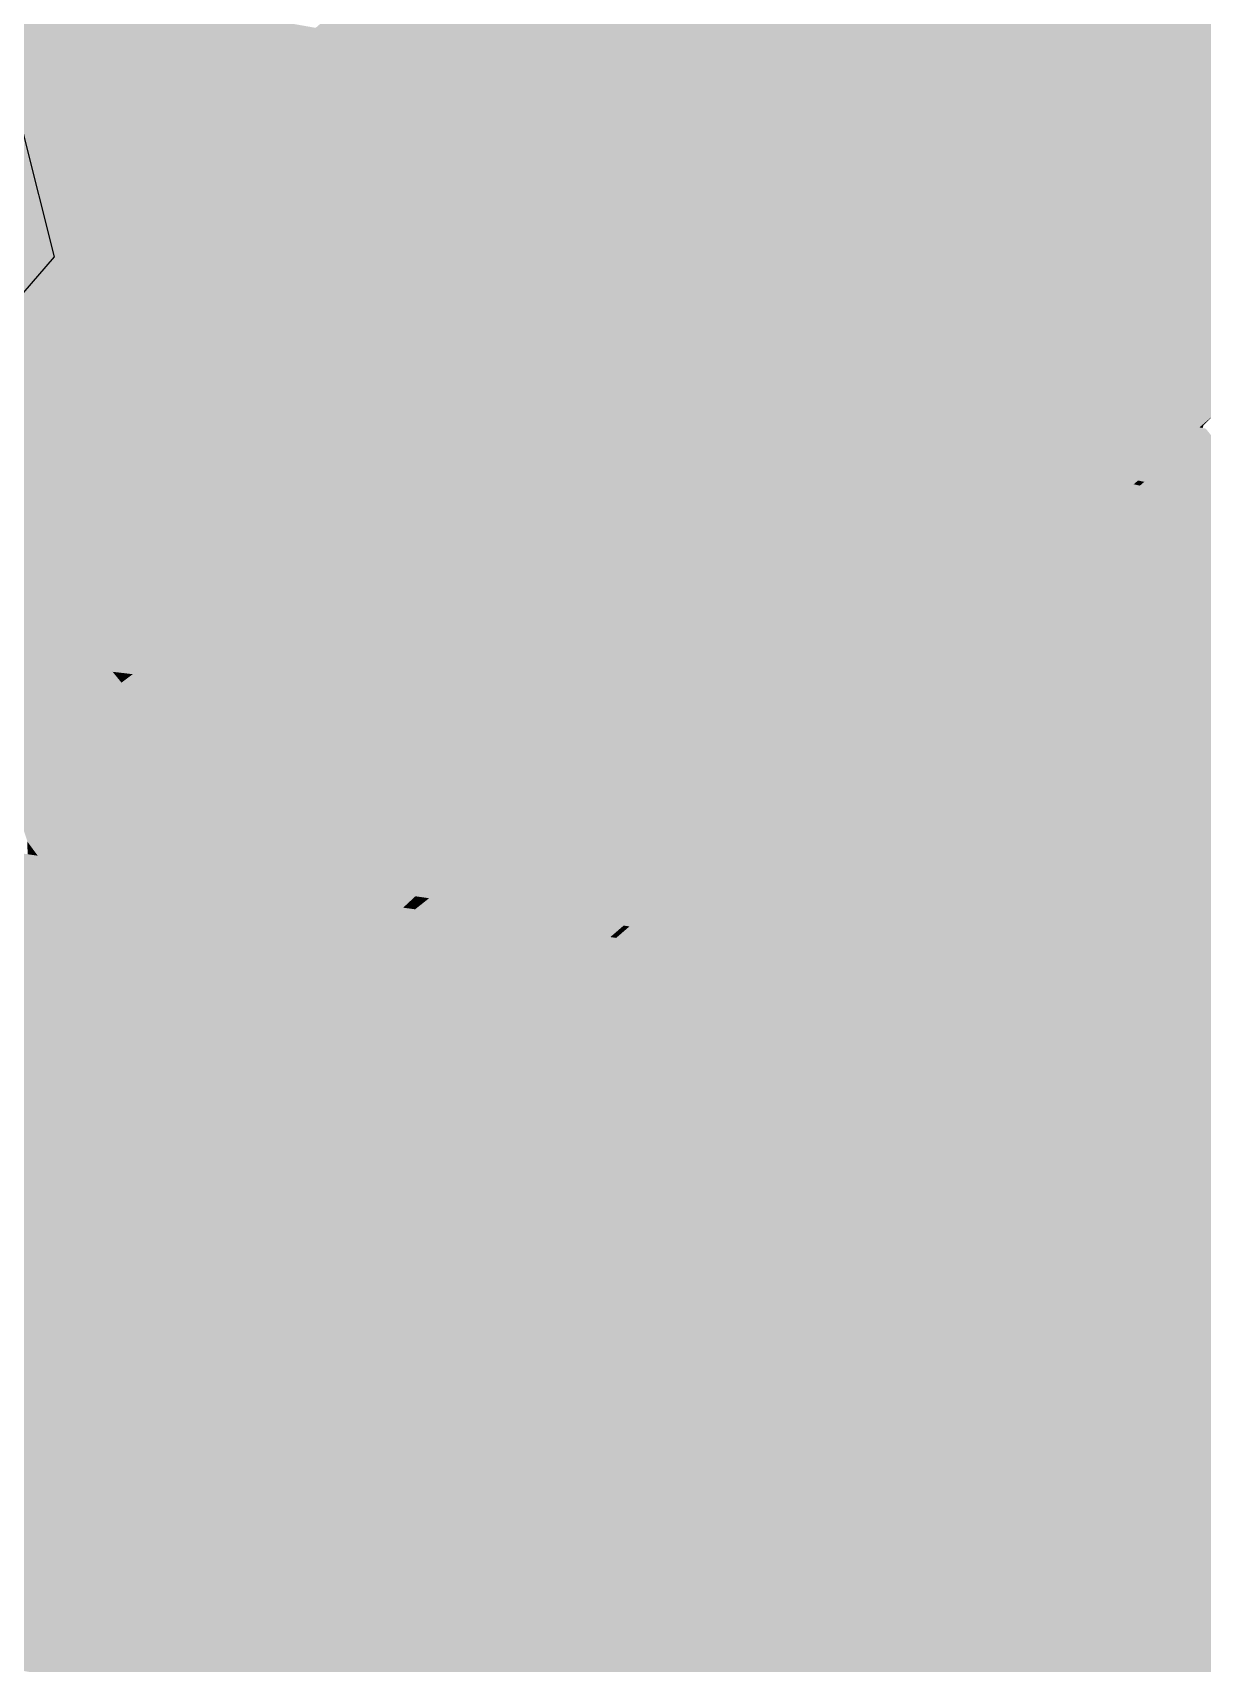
# Model space of a CAD drawing. Header units: millimetres. Extents: x 340454 to 342791, y 6993867 to 6995092.
# Drawn here: x 340794.892 to 340795.539, y 6994605.165 to 6994606.066 of the extents above; entities that cross this region are included whole.
import ezdxf

# ---------------------------------------------------------------- set-up
doc = ezdxf.new("R2010")
doc.units = ezdxf.units.MM
doc.header["$LTSCALE"] = 10
for name, color, linetype in [('A-MODELAGEM', 7, 'Continuous'), ('T-HM-CURVA_INTERMEDIARIA', 45, 'Continuous'), ('URB-Quadras', 3, 'Continuous')]:
    doc.layers.add(name, color=color, linetype=linetype)
doc.layers.add('PDF2_0', color=9, linetype='Continuous', true_color=0x808080)

msp = doc.modelspace()

# ---------------------------------------------------------------- linework, layer by layer
at = {"layer": 'A-MODELAGEM', "color": 11, "linetype": 'Continuous', "lineweight": -3}
for points in [[(340795.07355, 6994606.09069), (340795.26333, 6994606.05488), (340795.28825, 6994606.27876)], [(340795.26333, 6994606.05488), (340795.45016, 6994606.25673), (340795.28825, 6994606.27876)], [(340795.26333, 6994606.05488), (340795.37476, 6994606.03386), (340795.45016, 6994606.25673)], [(340795.37476, 6994606.03386), (340795.63668, 6994606.23136), (340795.45016, 6994606.25673)], [(340795.37476, 6994606.03386), (340795.54861, 6994606.00106), (340795.63668, 6994606.23136)], [(340794.76097, 6994606.09917), (340794.97106, 6994606.06168), (340794.77425, 6994606.11265)], [(340794.77425, 6994606.11265), (340794.97106, 6994606.06168), (340794.98264, 6994606.0763)], [(340794.68988, 6994606.02702), (340794.90883, 6994605.98311), (340794.76097, 6994606.09917)], [(340794.76097, 6994606.09917), (340794.90883, 6994605.98311), (340794.97106, 6994606.06168)], [(340795.04875, 6994606.06896), (340795.24442, 6994606.03445), (340795.07355, 6994606.09069)], [(340795.07355, 6994606.09069), (340795.24442, 6994606.03445), (340795.26333, 6994606.05488)], [(340794.97106, 6994606.06168), (340795.0287, 6994606.0514), (340794.98264, 6994606.0763)], [(340794.98264, 6994606.0763), (340795.04476, 6994606.06547), (340794.98564, 6994606.08009)], [(340794.98264, 6994606.0763), (340795.0287, 6994606.0514), (340795.04476, 6994606.06547)], [(340794.98564, 6994606.08009), (340795.04476, 6994606.06547), (340795.04875, 6994606.06896)], [(340795.0287, 6994606.0514), (340795.2273, 6994606.01595), (340795.04476, 6994606.06547)], [(340795.04476, 6994606.06547), (340795.24139, 6994606.03117), (340795.04875, 6994606.06896)], [(340795.04476, 6994606.06547), (340795.2273, 6994606.01595), (340795.24139, 6994606.03117)], [(340795.04875, 6994606.06896), (340795.24139, 6994606.03117), (340795.24442, 6994606.03445)], [(340794.90883, 6994605.98311), (340794.94293, 6994605.97627), (340794.97106, 6994606.06168)], [(340794.94293, 6994605.97627), (340795.0287, 6994606.0514), (340794.97106, 6994606.06168)], [(340795.24442, 6994606.03445), (340795.35069, 6994606.01571), (340795.26333, 6994606.05488)], [(340795.26333, 6994606.05488), (340795.35069, 6994606.01571), (340795.37476, 6994606.03386)], [(340794.94293, 6994605.97627), (340795.15181, 6994605.93439), (340795.0287, 6994606.0514)], [(340795.0287, 6994606.0514), (340795.15181, 6994605.93439), (340795.2273, 6994606.01595)], [(340794.6849, 6994606.02196), (340794.90445, 6994605.97758), (340794.68988, 6994606.02702)], [(340794.68988, 6994606.02702), (340794.90445, 6994605.97758), (340794.90883, 6994605.98311)], [(340795.2273, 6994606.01595), (340795.32734, 6994605.9981), (340795.24139, 6994606.03117)], [(340795.24139, 6994606.03117), (340795.34681, 6994606.01278), (340795.24442, 6994606.03445)], [(340795.24139, 6994606.03117), (340795.32734, 6994605.9981), (340795.34681, 6994606.01278)], [(340795.24442, 6994606.03445), (340795.34681, 6994606.01278), (340795.35069, 6994606.01571)], [(340795.35069, 6994606.01571), (340795.53024, 6994605.98404), (340795.37476, 6994606.03386)], [(340795.37476, 6994606.03386), (340795.53024, 6994605.98404), (340795.54861, 6994606.00106)], [(340794.68384, 6994606.02089), (340794.90353, 6994605.97641), (340794.6849, 6994606.02196)], [(340794.68384, 6994606.02089), (340794.88211, 6994605.94937), (340794.90353, 6994605.97641)], [(340794.6849, 6994606.02196), (340794.90353, 6994605.97641), (340794.90445, 6994605.97758)], [(340795.15181, 6994605.93439), (340795.22372, 6994605.91996), (340795.2273, 6994606.01595)], [(340795.22372, 6994605.91996), (340795.32734, 6994605.9981), (340795.2273, 6994606.01595)], [(340795.32734, 6994605.9981), (340795.51019, 6994605.96547), (340795.34681, 6994606.01278)], [(340795.34681, 6994606.01278), (340795.52728, 6994605.9813), (340795.35069, 6994606.01571)], [(340795.34681, 6994606.01278), (340795.51019, 6994605.96547), (340795.52728, 6994605.9813)], [(340795.35069, 6994606.01571), (340795.52728, 6994605.9813), (340795.53024, 6994605.98404)], [(340795.53024, 6994605.98404), (340795.59615, 6994605.97241), (340795.54861, 6994606.00106)], [(340795.22372, 6994605.91996), (340795.41882, 6994605.88084), (340795.32734, 6994605.9981)], [(340795.32734, 6994605.9981), (340795.41882, 6994605.88084), (340795.51019, 6994605.96547)], [(340794.90445, 6994605.97758), (340794.93694, 6994605.97102), (340794.90883, 6994605.98311)], [(340794.90883, 6994605.98311), (340794.93694, 6994605.97102), (340794.94293, 6994605.97627)], [(340795.52728, 6994605.9813), (340795.59292, 6994605.96986), (340795.53024, 6994605.98404)], [(340795.53024, 6994605.98404), (340795.59292, 6994605.96986), (340795.59615, 6994605.97241)], [(340794.88211, 6994605.94937), (340794.90639, 6994605.94426), (340794.90353, 6994605.97641)], [(340794.90353, 6994605.97641), (340794.93567, 6994605.96991), (340794.90445, 6994605.97758)], [(340794.90639, 6994605.94426), (340794.93567, 6994605.96991), (340794.90353, 6994605.97641)], [(340794.90445, 6994605.97758), (340794.93567, 6994605.96991), (340794.93694, 6994605.97102)], [(340794.93694, 6994605.97102), (340795.14651, 6994605.92866), (340794.94293, 6994605.97627)], [(340794.94293, 6994605.97627), (340795.14651, 6994605.92866), (340795.15181, 6994605.93439)], [(340795.51019, 6994605.96547), (340795.57321, 6994605.95422), (340795.52728, 6994605.9813)], [(340795.52728, 6994605.9813), (340795.57321, 6994605.95422), (340795.59292, 6994605.96986)], [(340794.90639, 6994605.94426), (340795.11948, 6994605.89946), (340794.93567, 6994605.96991)], [(340794.93567, 6994605.96991), (340795.14539, 6994605.92745), (340794.93694, 6994605.97102)], [(340794.93567, 6994605.96991), (340795.11948, 6994605.89946), (340795.14539, 6994605.92745)], [(340794.93694, 6994605.97102), (340795.14539, 6994605.92745), (340795.14651, 6994605.92866)], [(340795.41882, 6994605.88084), (340795.46818, 6994605.87094), (340795.51019, 6994605.96547)], [(340795.46818, 6994605.87094), (340795.57321, 6994605.95422), (340795.51019, 6994605.96547)], [(340794.81389, 6994605.86324), (340794.90431, 6994605.94244), (340794.88058, 6994605.94744)], [(340794.88058, 6994605.94744), (340794.90431, 6994605.94244), (340794.88211, 6994605.94937)], [(340794.88211, 6994605.94937), (340794.90431, 6994605.94244), (340794.90639, 6994605.94426)], [(340795.46818, 6994605.87094), (340795.54535, 6994605.85547), (340795.57321, 6994605.95422)], [(340794.93656, 6994605.71315), (340794.90431, 6994605.94244), (340794.81389, 6994605.86324)], [(340794.90431, 6994605.94244), (340795.11764, 6994605.89747), (340794.90639, 6994605.94426)], [(340794.93656, 6994605.71315), (340794.94599, 6994605.71202), (340794.90431, 6994605.94244)], [(340794.94599, 6994605.71202), (340795.11764, 6994605.89747), (340794.90431, 6994605.94244)], [(340794.90639, 6994605.94426), (340795.11764, 6994605.89747), (340795.11948, 6994605.89946)], [(340795.14539, 6994605.92745), (340795.21496, 6994605.91336), (340795.14651, 6994605.92866)], [(340795.14651, 6994605.92866), (340795.21649, 6994605.91452), (340795.15181, 6994605.93439)], [(340795.14651, 6994605.92866), (340795.21496, 6994605.91336), (340795.21649, 6994605.91452)], [(340795.15181, 6994605.93439), (340795.21649, 6994605.91452), (340795.22372, 6994605.91996)], [(340795.11948, 6994605.89946), (340795.17973, 6994605.8868), (340795.14539, 6994605.92745)], [(340795.17973, 6994605.8868), (340795.21496, 6994605.91336), (340795.14539, 6994605.92745)], [(340795.21649, 6994605.91452), (340795.41242, 6994605.87492), (340795.22372, 6994605.91996)], [(340795.22372, 6994605.91996), (340795.41242, 6994605.87492), (340795.41882, 6994605.88084)], [(340795.17973, 6994605.8868), (340795.37983, 6994605.84473), (340795.21496, 6994605.91336)], [(340795.21496, 6994605.91336), (340795.41107, 6994605.87366), (340795.21649, 6994605.91452)], [(340795.21496, 6994605.91336), (340795.37983, 6994605.84473), (340795.41107, 6994605.87366)], [(340795.21649, 6994605.91452), (340795.41107, 6994605.87366), (340795.41242, 6994605.87492)], [(340794.94599, 6994605.71202), (340794.94768, 6994605.71182), (340795.11764, 6994605.89747)], [(340794.94768, 6994605.71182), (340795.17723, 6994605.88491), (340795.11764, 6994605.89747)], [(340795.11764, 6994605.89747), (340795.17723, 6994605.88491), (340795.11948, 6994605.89946)], [(340795.11948, 6994605.89946), (340795.17723, 6994605.88491), (340795.17973, 6994605.8868)], [(340794.94768, 6994605.71182), (340795.2033, 6994605.68123), (340795.17723, 6994605.88491)], [(340795.17723, 6994605.88491), (340795.37761, 6994605.84267), (340795.17973, 6994605.8868)], [(340795.2033, 6994605.68123), (340795.37761, 6994605.84267), (340795.17723, 6994605.88491)], [(340795.17973, 6994605.8868), (340795.37761, 6994605.84267), (340795.37983, 6994605.84473)], [(340795.37983, 6994605.84473), (340795.42353, 6994605.83554), (340795.41107, 6994605.87366)], [(340795.41107, 6994605.87366), (340795.45929, 6994605.8639), (340795.41242, 6994605.87492)], [(340795.42353, 6994605.83554), (340795.45929, 6994605.8639), (340795.41107, 6994605.87366)], [(340795.41242, 6994605.87492), (340795.46085, 6994605.86513), (340795.41882, 6994605.88084)], [(340795.41242, 6994605.87492), (340795.45929, 6994605.8639), (340795.46085, 6994605.86513)], [(340795.41882, 6994605.88084), (340795.46085, 6994605.86513), (340795.46818, 6994605.87094)], [(340795.45929, 6994605.8639), (340795.53693, 6994605.84818), (340795.46085, 6994605.86513)], [(340795.46085, 6994605.86513), (340795.5384, 6994605.84946), (340795.46818, 6994605.87094)], [(340795.46085, 6994605.86513), (340795.53693, 6994605.84818), (340795.5384, 6994605.84946)], [(340795.46818, 6994605.87094), (340795.5384, 6994605.84946), (340795.54535, 6994605.85547)], [(340794.89861, 6994605.71769), (340794.81389, 6994605.86324), (340794.85576, 6994605.72282)], [(340794.93656, 6994605.71315), (340794.81389, 6994605.86324), (340794.89861, 6994605.71769)], [(340795.42353, 6994605.83554), (340795.50302, 6994605.81883), (340795.45929, 6994605.8639)], [(340795.45929, 6994605.8639), (340795.50302, 6994605.81883), (340795.53693, 6994605.84818)], [(340795.50302, 6994605.81883), (340795.50371, 6994605.81869), (340795.53693, 6994605.84818)], [(340795.50371, 6994605.81869), (340795.53769, 6994605.84803), (340795.53693, 6994605.84818)], [(340795.50371, 6994605.81869), (340795.50475, 6994605.81847), (340795.53769, 6994605.84803)], [(340795.50475, 6994605.81847), (340795.5387, 6994605.84782), (340795.53769, 6994605.84803)], [(340795.50475, 6994605.81847), (340795.50544, 6994605.81832), (340795.5387, 6994605.84782)], [(340795.50544, 6994605.81832), (340795.53945, 6994605.84767), (340795.5387, 6994605.84782)], [(340795.50544, 6994605.81832), (340795.50648, 6994605.81811), (340795.53945, 6994605.84767)], [(340795.50648, 6994605.81811), (340795.54046, 6994605.84747), (340795.53945, 6994605.84767)], [(340795.50648, 6994605.81811), (340795.5754, 6994605.80362), (340795.54046, 6994605.84747)], [(340795.53693, 6994605.84818), (340795.53769, 6994605.84803), (340795.5384, 6994605.84946)], [(340795.53769, 6994605.84803), (340795.53916, 6994605.8493), (340795.5384, 6994605.84946)], [(340795.53769, 6994605.84803), (340795.5387, 6994605.84782), (340795.53916, 6994605.8493)], [(340795.5384, 6994605.84946), (340795.53916, 6994605.8493), (340795.54535, 6994605.85547)], [(340795.2033, 6994605.68123), (340795.22556, 6994605.67856), (340795.37761, 6994605.84267)], [(340795.22556, 6994605.67856), (340795.42099, 6994605.83353), (340795.37761, 6994605.84267)], [(340795.37761, 6994605.84267), (340795.42099, 6994605.83353), (340795.37983, 6994605.84473)], [(340795.37983, 6994605.84473), (340795.42099, 6994605.83353), (340795.42353, 6994605.83554)], [(340795.22556, 6994605.67856), (340795.32691, 6994605.66643), (340795.42099, 6994605.83353)], [(340795.32691, 6994605.66643), (340795.5006, 6994605.81675), (340795.42099, 6994605.83353)], [(340795.42099, 6994605.83353), (340795.5006, 6994605.81675), (340795.42353, 6994605.83554)], [(340795.42353, 6994605.83554), (340795.5006, 6994605.81675), (340795.50302, 6994605.81883)], [(340795.32691, 6994605.66643), (340795.32735, 6994605.66638), (340795.5006, 6994605.81675)], [(340795.32735, 6994605.66638), (340795.50129, 6994605.8166), (340795.5006, 6994605.81675)], [(340795.32735, 6994605.66638), (340795.32866, 6994605.66622), (340795.50129, 6994605.8166)], [(340795.32866, 6994605.66622), (340795.50233, 6994605.81638), (340795.50129, 6994605.8166)], [(340795.32866, 6994605.66622), (340795.32909, 6994605.66617), (340795.50233, 6994605.81638)], [(340795.32909, 6994605.66617), (340795.50302, 6994605.81624), (340795.50233, 6994605.81638)], [(340795.32909, 6994605.66617), (340795.3304, 6994605.66601), (340795.50302, 6994605.81624)], [(340795.3304, 6994605.66601), (340795.50406, 6994605.81602), (340795.50302, 6994605.81624)], [(340795.3304, 6994605.66601), (340795.37422, 6994605.66077), (340795.50406, 6994605.81602)], [(340795.37422, 6994605.66077), (340795.57254, 6994605.80158), (340795.50406, 6994605.81602)], [(340795.5006, 6994605.81675), (340795.50129, 6994605.8166), (340795.50302, 6994605.81883)], [(340795.50129, 6994605.8166), (340795.50371, 6994605.81869), (340795.50302, 6994605.81883)], [(340795.50129, 6994605.8166), (340795.50233, 6994605.81638), (340795.50371, 6994605.81869)], [(340795.50233, 6994605.81638), (340795.50475, 6994605.81847), (340795.50371, 6994605.81869)], [(340795.50233, 6994605.81638), (340795.50302, 6994605.81624), (340795.50475, 6994605.81847)], [(340795.50302, 6994605.81624), (340795.50544, 6994605.81832), (340795.50475, 6994605.81847)], [(340795.50302, 6994605.81624), (340795.50406, 6994605.81602), (340795.50544, 6994605.81832)], [(340795.50406, 6994605.81602), (340795.50648, 6994605.81811), (340795.50544, 6994605.81832)], [(340795.50406, 6994605.81602), (340795.57254, 6994605.80158), (340795.50648, 6994605.81811)], [(340795.50648, 6994605.81811), (340795.57254, 6994605.80158), (340795.5754, 6994605.80362)], [(340795.37422, 6994605.66077), (340795.49669, 6994605.64611), (340795.57254, 6994605.80158)], [(340795.49669, 6994605.64611), (340795.66758, 6994605.78155), (340795.57254, 6994605.80158)], [(340795.49669, 6994605.64611), (340795.61658, 6994605.63176), (340795.66758, 6994605.78155)], [(340794.92718, 6994605.61395), (340794.85576, 6994605.72282), (340794.88952, 6994605.61925)], [(340794.89861, 6994605.71769), (340794.85576, 6994605.72282), (340794.92718, 6994605.61395)], [(340794.96183, 6994605.60907), (340794.89861, 6994605.71769), (340794.92718, 6994605.61395)], [(340794.94147, 6994605.70714), (340794.89861, 6994605.71769), (340794.96183, 6994605.60907)], [(340794.94147, 6994605.70714), (340794.93656, 6994605.71315), (340794.89861, 6994605.71769)], [(340794.94147, 6994605.70714), (340794.94599, 6994605.71202), (340794.93656, 6994605.71315)], [(340794.94147, 6994605.70714), (340794.94768, 6994605.71182), (340794.94599, 6994605.71202)], [(340795.01018, 6994605.60227), (340794.94768, 6994605.71182), (340794.94147, 6994605.70714)], [(340795.01018, 6994605.60227), (340795.10383, 6994605.5891), (340794.94768, 6994605.71182)], [(340794.94768, 6994605.71182), (340795.10383, 6994605.5891), (340795.2033, 6994605.68123)], [(340794.99399, 6994605.60455), (340794.94147, 6994605.70714), (340794.96183, 6994605.60907)], [(340795.01018, 6994605.60227), (340794.94147, 6994605.70714), (340794.99399, 6994605.60455)], [(340795.10383, 6994605.5891), (340795.11139, 6994605.58803), (340795.2033, 6994605.68123)], [(340795.11139, 6994605.58803), (340795.22556, 6994605.67856), (340795.2033, 6994605.68123)], [(340795.11139, 6994605.58803), (340795.21885, 6994605.57291), (340795.22556, 6994605.67856)], [(340795.21885, 6994605.57291), (340795.32691, 6994605.66643), (340795.22556, 6994605.67856)], [(340795.21885, 6994605.57291), (340795.21908, 6994605.57288), (340795.32691, 6994605.66643)], [(340795.21908, 6994605.57288), (340795.32735, 6994605.66638), (340795.32691, 6994605.66643)], [(340795.21908, 6994605.57288), (340795.22047, 6994605.57268), (340795.32735, 6994605.66638)], [(340795.22047, 6994605.57268), (340795.32866, 6994605.66622), (340795.32735, 6994605.66638)], [(340795.22047, 6994605.57268), (340795.2207, 6994605.57265), (340795.32866, 6994605.66622)], [(340795.2207, 6994605.57265), (340795.32909, 6994605.66617), (340795.32866, 6994605.66622)], [(340795.2207, 6994605.57265), (340795.22209, 6994605.57246), (340795.32909, 6994605.66617)], [(340795.22209, 6994605.57246), (340795.3304, 6994605.66601), (340795.32909, 6994605.66617)], [(340795.22209, 6994605.57246), (340795.24525, 6994605.5692), (340795.3304, 6994605.66601)], [(340795.24525, 6994605.5692), (340795.37422, 6994605.66077), (340795.3304, 6994605.66601)], [(340795.24525, 6994605.5692), (340795.37637, 6994605.55075), (340795.37422, 6994605.66077)], [(340795.37637, 6994605.55075), (340795.49669, 6994605.64611), (340795.37422, 6994605.66077)], [(340795.37637, 6994605.55075), (340795.45334, 6994605.53992), (340795.49669, 6994605.64611)], [(340795.45334, 6994605.53992), (340795.61658, 6994605.63176), (340795.49669, 6994605.64611)], [(340794.92617, 6994605.38453), (340794.75842, 6994605.63096), (340794.80708, 6994605.40701)], [(340794.92617, 6994605.38453), (340794.75919, 6994605.63085), (340794.75842, 6994605.63096)], [(340794.92729, 6994605.38432), (340794.75919, 6994605.63085), (340794.92617, 6994605.38453)], [(340794.92729, 6994605.38432), (340794.76014, 6994605.63072), (340794.75919, 6994605.63085)], [(340794.92867, 6994605.38406), (340794.76014, 6994605.63072), (340794.92729, 6994605.38432)], [(340794.92867, 6994605.38406), (340794.7613, 6994605.63055), (340794.76014, 6994605.63072)], [(340794.93036, 6994605.38374), (340794.7613, 6994605.63055), (340794.92867, 6994605.38406)], [(340794.93036, 6994605.38374), (340794.76273, 6994605.63035), (340794.7613, 6994605.63055)], [(340794.93243, 6994605.38335), (340794.76273, 6994605.63035), (340794.93036, 6994605.38374)], [(340794.93243, 6994605.38335), (340794.76448, 6994605.6301), (340794.76273, 6994605.63035)], [(340795.45334, 6994605.53992), (340795.66685, 6994605.50988), (340795.61658, 6994605.63176)], [(340794.93497, 6994605.38287), (340794.76448, 6994605.6301), (340794.93243, 6994605.38335)], [(340794.93497, 6994605.38287), (340794.76663, 6994605.6298), (340794.76448, 6994605.6301)], [(340794.93809, 6994605.38228), (340794.76663, 6994605.6298), (340794.93497, 6994605.38287)], [(340794.93809, 6994605.38228), (340794.7693, 6994605.62942), (340794.76663, 6994605.6298)], [(340794.94197, 6994605.38154), (340794.7693, 6994605.62942), (340794.93809, 6994605.38228)], [(340794.94197, 6994605.38154), (340794.77265, 6994605.62894), (340794.7693, 6994605.62942)], [(340794.94684, 6994605.38063), (340794.77265, 6994605.62894), (340794.94197, 6994605.38154)], [(340794.94684, 6994605.38063), (340794.86296, 6994605.6161), (340794.77265, 6994605.62894)], [(340795.034, 6994605.36417), (340794.86296, 6994605.6161), (340794.94684, 6994605.38063)], [(340795.034, 6994605.36417), (340794.86511, 6994605.6158), (340794.86296, 6994605.6161)], [(340795.03731, 6994605.36355), (340794.86511, 6994605.6158), (340795.034, 6994605.36417)], [(340795.03731, 6994605.36355), (340794.86798, 6994605.61539), (340794.86511, 6994605.6158)], [(340795.04172, 6994605.36271), (340794.86798, 6994605.61539), (340795.03731, 6994605.36355)], [(340795.04172, 6994605.36271), (340794.87753, 6994605.61403), (340794.86798, 6994605.61539)], [(340795.05646, 6994605.35993), (340794.87753, 6994605.61403), (340795.04172, 6994605.36271)], [(340795.05646, 6994605.35993), (340794.87906, 6994605.61381), (340794.87753, 6994605.61403)], [(340795.05882, 6994605.35948), (340794.87906, 6994605.61381), (340795.05646, 6994605.35993)], [(340795.05882, 6994605.35948), (340794.87969, 6994605.61373), (340794.87906, 6994605.61381)], [(340795.05978, 6994605.3593), (340794.87969, 6994605.61373), (340795.05882, 6994605.35948)], [(340795.05978, 6994605.3593), (340794.88175, 6994605.61343), (340794.87969, 6994605.61373)], [(340795.06297, 6994605.3587), (340794.88175, 6994605.61343), (340795.05978, 6994605.3593)], [(340795.06297, 6994605.3587), (340794.88956, 6994605.61232), (340794.88175, 6994605.61343)], [(340794.89519, 6994605.61152), (340794.88952, 6994605.61925), (340794.88956, 6994605.61232)], [(340794.92718, 6994605.61395), (340794.88952, 6994605.61925), (340794.89519, 6994605.61152)], [(340795.07504, 6994605.35642), (340794.88956, 6994605.61232), (340795.06297, 6994605.3587)], [(340795.07504, 6994605.35642), (340794.89519, 6994605.61152), (340794.88956, 6994605.61232)], [(340794.93222, 6994605.60626), (340794.92718, 6994605.61395), (340794.89519, 6994605.61152)], [(340794.96183, 6994605.60907), (340794.92718, 6994605.61395), (340794.93222, 6994605.60626)], [(340795.08377, 6994605.35477), (340794.89519, 6994605.61152), (340795.07504, 6994605.35642)], [(340795.08377, 6994605.35477), (340794.93222, 6994605.60626), (340794.89519, 6994605.61152)], [(340794.96629, 6994605.60141), (340794.96183, 6994605.60907), (340794.93222, 6994605.60626)], [(340795.0991, 6994605.35188), (340794.93222, 6994605.60626), (340795.08377, 6994605.35477)], [(340795.0991, 6994605.35188), (340794.96629, 6994605.60141), (340794.93222, 6994605.60626)], [(340794.99399, 6994605.60455), (340794.96183, 6994605.60907), (340794.96629, 6994605.60141)], [(340794.9979, 6994605.59692), (340794.99399, 6994605.60455), (340794.96629, 6994605.60141)], [(340795.01018, 6994605.60227), (340794.99399, 6994605.60455), (340794.9979, 6994605.59692)], [(340795.11307, 6994605.34924), (340794.96629, 6994605.60141), (340795.0991, 6994605.35188)], [(340795.11307, 6994605.34924), (340794.9979, 6994605.59692), (340794.96629, 6994605.60141)], [(340795.01531, 6994605.59445), (340795.01018, 6994605.60227), (340794.9979, 6994605.59692)], [(340795.12593, 6994605.34682), (340794.9979, 6994605.59692), (340795.11307, 6994605.34924)], [(340795.12593, 6994605.34682), (340795.05092, 6994605.54009), (340794.9979, 6994605.59692)], [(340795.05092, 6994605.54009), (340795.01531, 6994605.59445), (340794.9979, 6994605.59692)], [(340795.01531, 6994605.59445), (340795.10383, 6994605.5891), (340795.01018, 6994605.60227)], [(340795.05092, 6994605.54009), (340795.09706, 6994605.58282), (340795.01531, 6994605.59445)], [(340795.01531, 6994605.59445), (340795.09706, 6994605.58282), (340795.10383, 6994605.5891)], [(340795.09706, 6994605.58282), (340795.10364, 6994605.58189), (340795.10383, 6994605.5891)], [(340795.10364, 6994605.58189), (340795.11139, 6994605.58803), (340795.10383, 6994605.5891)], [(340795.10364, 6994605.58189), (340795.2115, 6994605.56656), (340795.11139, 6994605.58803)], [(340795.11139, 6994605.58803), (340795.2115, 6994605.56656), (340795.21885, 6994605.57291)], [(340795.05092, 6994605.54009), (340795.10364, 6994605.58189), (340795.09706, 6994605.58282)], [(340795.09288, 6994605.46389), (340795.10364, 6994605.58189), (340795.05092, 6994605.54009)], [(340795.09288, 6994605.46389), (340795.2115, 6994605.56656), (340795.10364, 6994605.58189)], [(340795.2115, 6994605.56656), (340795.21172, 6994605.56653), (340795.21885, 6994605.57291)], [(340795.21172, 6994605.56653), (340795.21908, 6994605.57288), (340795.21885, 6994605.57291)], [(340795.21172, 6994605.56653), (340795.21312, 6994605.56633), (340795.21908, 6994605.57288)], [(340795.21312, 6994605.56633), (340795.22047, 6994605.57268), (340795.21908, 6994605.57288)], [(340795.21312, 6994605.56633), (340795.21333, 6994605.5663), (340795.22047, 6994605.57268)], [(340795.21333, 6994605.5663), (340795.2207, 6994605.57265), (340795.22047, 6994605.57268)], [(340795.21333, 6994605.5663), (340795.21473, 6994605.5661), (340795.2207, 6994605.57265)], [(340795.21473, 6994605.5661), (340795.22209, 6994605.57246), (340795.2207, 6994605.57265)], [(340795.21473, 6994605.5661), (340795.23652, 6994605.563), (340795.22209, 6994605.57246)], [(340795.22209, 6994605.57246), (340795.23652, 6994605.563), (340795.24525, 6994605.5692)], [(340795.23652, 6994605.563), (340795.36821, 6994605.54428), (340795.24525, 6994605.5692)], [(340795.24525, 6994605.5692), (340795.36821, 6994605.54428), (340795.37637, 6994605.55075)], [(340795.09288, 6994605.46389), (340795.21172, 6994605.56653), (340795.2115, 6994605.56656)], [(340795.09342, 6994605.46284), (340795.21172, 6994605.56653), (340795.09288, 6994605.46389)], [(340795.09342, 6994605.46284), (340795.21312, 6994605.56633), (340795.21172, 6994605.56653)], [(340795.09342, 6994605.46284), (340795.21333, 6994605.5663), (340795.21312, 6994605.56633)], [(340795.09397, 6994605.46179), (340795.21333, 6994605.5663), (340795.09342, 6994605.46284)], [(340795.09397, 6994605.46179), (340795.21473, 6994605.5661), (340795.21333, 6994605.5663)], [(340795.09397, 6994605.46179), (340795.23652, 6994605.563), (340795.21473, 6994605.5661)], [(340795.14098, 6994605.36419), (340795.23652, 6994605.563), (340795.09397, 6994605.46179)], [(340795.14098, 6994605.36419), (340795.36821, 6994605.54428), (340795.23652, 6994605.563)], [(340795.36821, 6994605.54428), (340795.44235, 6994605.53374), (340795.37637, 6994605.55075)], [(340795.37637, 6994605.55075), (340795.44235, 6994605.53374), (340795.45334, 6994605.53992)], [(340795.14098, 6994605.36419), (340795.44235, 6994605.53374), (340795.36821, 6994605.54428)], [(340795.13789, 6994605.34456), (340795.05092, 6994605.54009), (340795.12593, 6994605.34682)], [(340795.13789, 6994605.34456), (340795.09288, 6994605.46389), (340795.05092, 6994605.54009)], [(340795.14098, 6994605.36419), (340795.36253, 6994605.30215), (340795.44235, 6994605.53374)], [(340795.36253, 6994605.30215), (340795.65708, 6994605.50321), (340795.44235, 6994605.53374)], [(340795.44235, 6994605.53374), (340795.65708, 6994605.50321), (340795.45334, 6994605.53992)], [(340795.45334, 6994605.53992), (340795.65708, 6994605.50321), (340795.66685, 6994605.50988)], [(340795.36253, 6994605.30215), (340795.36527, 6994605.30163), (340795.65708, 6994605.50321)], [(340795.36527, 6994605.30163), (340795.66544, 6994605.50203), (340795.65708, 6994605.50321)], [(340795.36527, 6994605.30163), (340795.37989, 6994605.29887), (340795.66544, 6994605.50203)], [(340795.37989, 6994605.29887), (340795.67793, 6994605.50025), (340795.66544, 6994605.50203)], [(340795.37989, 6994605.29887), (340795.41349, 6994605.29253), (340795.67793, 6994605.50025)], [(340795.41349, 6994605.29253), (340795.77687, 6994605.48619), (340795.67793, 6994605.50025)], [(340795.41349, 6994605.29253), (340795.68509, 6994605.24125), (340795.77687, 6994605.48619)], [(340795.14291, 6994605.34361), (340795.09288, 6994605.46389), (340795.13789, 6994605.34456)], [(340795.14291, 6994605.34361), (340795.09342, 6994605.46284), (340795.09288, 6994605.46389)], [(340795.14291, 6994605.34361), (340795.09397, 6994605.46179), (340795.09342, 6994605.46284)], [(340795.14305, 6994605.34358), (340795.09397, 6994605.46179), (340795.14291, 6994605.34361)], [(340795.14098, 6994605.36419), (340795.09397, 6994605.46179), (340795.14305, 6994605.34358)], [(340794.92617, 6994605.38453), (340794.80708, 6994605.40701), (340794.83826, 6994605.36222)], [(340794.95535, 6994605.34167), (340794.92617, 6994605.38453), (340794.83826, 6994605.36222)], [(340794.95535, 6994605.34167), (340794.92729, 6994605.38432), (340794.92617, 6994605.38453)], [(340794.95651, 6994605.34146), (340794.92729, 6994605.38432), (340794.95535, 6994605.34167)], [(340794.95651, 6994605.34146), (340794.92867, 6994605.38406), (340794.92729, 6994605.38432)], [(340794.95795, 6994605.34121), (340794.92867, 6994605.38406), (340794.95651, 6994605.34146)], [(340794.95795, 6994605.34121), (340794.93036, 6994605.38374), (340794.92867, 6994605.38406)], [(340794.9597, 6994605.3409), (340794.93036, 6994605.38374), (340794.95795, 6994605.34121)], [(340794.9597, 6994605.3409), (340794.93243, 6994605.38335), (340794.93036, 6994605.38374)], [(340794.96185, 6994605.34053), (340794.93243, 6994605.38335), (340794.9597, 6994605.3409)], [(340794.96185, 6994605.34053), (340794.93497, 6994605.38287), (340794.93243, 6994605.38335)], [(340794.96449, 6994605.34006), (340794.93497, 6994605.38287), (340794.96185, 6994605.34053)], [(340794.96449, 6994605.34006), (340794.93809, 6994605.38228), (340794.93497, 6994605.38287)], [(340794.96773, 6994605.33949), (340794.93809, 6994605.38228), (340794.96449, 6994605.34006)], [(340794.96773, 6994605.33949), (340794.94197, 6994605.38154), (340794.93809, 6994605.38228)], [(340794.97176, 6994605.33879), (340794.94197, 6994605.38154), (340794.96773, 6994605.33949)], [(340794.97176, 6994605.33879), (340794.94684, 6994605.38063), (340794.94197, 6994605.38154)], [(340794.97681, 6994605.3379), (340794.94684, 6994605.38063), (340794.97176, 6994605.33879)], [(340794.97681, 6994605.3379), (340795.034, 6994605.36417), (340794.94684, 6994605.38063)], [(340794.95535, 6994605.34167), (340794.83826, 6994605.36222), (340794.84971, 6994605.34576)], [(340795.06198, 6994605.32295), (340795.034, 6994605.36417), (340794.97681, 6994605.3379)], [(340795.06198, 6994605.32295), (340795.03731, 6994605.36355), (340795.034, 6994605.36417)], [(340795.06544, 6994605.32234), (340795.03731, 6994605.36355), (340795.06198, 6994605.32295)], [(340795.06544, 6994605.32234), (340795.04172, 6994605.36271), (340795.03731, 6994605.36355)], [(340795.07003, 6994605.32154), (340795.04172, 6994605.36271), (340795.06544, 6994605.32234)], [(340795.07003, 6994605.32154), (340795.05646, 6994605.35993), (340795.04172, 6994605.36271)], [(340795.08539, 6994605.31884), (340795.05646, 6994605.35993), (340795.07003, 6994605.32154)], [(340795.08539, 6994605.31884), (340795.05882, 6994605.35948), (340795.05646, 6994605.35993)], [(340795.14924, 6994605.34241), (340795.14098, 6994605.36419), (340795.14305, 6994605.34358)], [(340795.14941, 6994605.34238), (340795.14098, 6994605.36419), (340795.14924, 6994605.34241)], [(340795.14941, 6994605.34238), (340795.36253, 6994605.30215), (340795.14098, 6994605.36419)], [(340795.08785, 6994605.31841), (340795.05882, 6994605.35948), (340795.08539, 6994605.31884)], [(340795.08785, 6994605.31841), (340795.05978, 6994605.3593), (340795.05882, 6994605.35948)], [(340795.08886, 6994605.31823), (340795.05978, 6994605.3593), (340795.08785, 6994605.31841)], [(340795.08886, 6994605.31823), (340795.06297, 6994605.3587), (340795.05978, 6994605.3593)], [(340795.09217, 6994605.31765), (340795.06297, 6994605.3587), (340795.08886, 6994605.31823)], [(340795.09217, 6994605.31765), (340795.07504, 6994605.35642), (340795.06297, 6994605.3587)], [(340795.10474, 6994605.31544), (340795.07504, 6994605.35642), (340795.09217, 6994605.31765)], [(340795.10474, 6994605.31544), (340795.08377, 6994605.35477), (340795.07504, 6994605.35642)], [(340795.11383, 6994605.31385), (340795.08377, 6994605.35477), (340795.10474, 6994605.31544)], [(340795.11383, 6994605.31385), (340795.0991, 6994605.35188), (340795.08377, 6994605.35477)], [(340795.12538, 6994605.31182), (340795.0991, 6994605.35188), (340795.11383, 6994605.31385)], [(340795.12538, 6994605.31182), (340795.11307, 6994605.34924), (340795.0991, 6994605.35188)], [(340794.91323, 6994605.2545), (340794.84971, 6994605.34576), (340794.7977, 6994605.27191)], [(340794.91323, 6994605.2545), (340794.96679, 6994605.32486), (340794.84971, 6994605.34576)], [(340794.96679, 6994605.32486), (340794.95535, 6994605.34167), (340794.84971, 6994605.34576)], [(340795.13593, 6994605.30997), (340795.11307, 6994605.34924), (340795.12538, 6994605.31182)], [(340795.13593, 6994605.30997), (340795.12593, 6994605.34682), (340795.11307, 6994605.34924)], [(340795.14566, 6994605.30826), (340795.12593, 6994605.34682), (340795.13593, 6994605.30997)], [(340795.14566, 6994605.30826), (340795.13789, 6994605.34456), (340795.12593, 6994605.34682)], [(340795.15474, 6994605.30667), (340795.13789, 6994605.34456), (340795.14566, 6994605.30826)], [(340795.15474, 6994605.30667), (340795.14291, 6994605.34361), (340795.13789, 6994605.34456)], [(340795.15856, 6994605.306), (340795.14291, 6994605.34361), (340795.15474, 6994605.30667)], [(340795.15856, 6994605.306), (340795.14305, 6994605.34358), (340795.14291, 6994605.34361)], [(340795.15866, 6994605.30598), (340795.14305, 6994605.34358), (340795.15856, 6994605.306)], [(340795.15866, 6994605.30598), (340795.14924, 6994605.34241), (340795.14305, 6994605.34358)], [(340795.16337, 6994605.30515), (340795.14924, 6994605.34241), (340795.15866, 6994605.30598)], [(340795.16337, 6994605.30515), (340795.14941, 6994605.34238), (340795.14924, 6994605.34241)], [(340795.16384, 6994605.30507), (340795.14941, 6994605.34238), (340795.16337, 6994605.30515)], [(340795.16384, 6994605.30507), (340795.3253, 6994605.27673), (340795.14941, 6994605.34238)], [(340795.14941, 6994605.34238), (340795.3253, 6994605.27673), (340795.36253, 6994605.30215)], [(340794.96679, 6994605.32486), (340794.95651, 6994605.34146), (340794.95535, 6994605.34167)], [(340794.96798, 6994605.32464), (340794.95651, 6994605.34146), (340794.96679, 6994605.32486)], [(340794.96798, 6994605.32464), (340794.95795, 6994605.34121), (340794.95651, 6994605.34146)], [(340794.96944, 6994605.32438), (340794.95795, 6994605.34121), (340794.96798, 6994605.32464)], [(340794.96944, 6994605.32438), (340794.9597, 6994605.3409), (340794.95795, 6994605.34121)], [(340794.97124, 6994605.32406), (340794.9597, 6994605.3409), (340794.96944, 6994605.32438)], [(340794.97124, 6994605.32406), (340794.96185, 6994605.34053), (340794.9597, 6994605.3409)], [(340794.97343, 6994605.32367), (340794.96185, 6994605.34053), (340794.97124, 6994605.32406)], [(340794.97343, 6994605.32367), (340794.96449, 6994605.34006), (340794.96185, 6994605.34053)], [(340794.97612, 6994605.32319), (340794.96449, 6994605.34006), (340794.97343, 6994605.32367)], [(340794.97612, 6994605.32319), (340794.96773, 6994605.33949), (340794.96449, 6994605.34006)], [(340794.97944, 6994605.3226), (340794.96773, 6994605.33949), (340794.97612, 6994605.32319)], [(340794.97944, 6994605.3226), (340794.97176, 6994605.33879), (340794.96773, 6994605.33949)], [(340794.98355, 6994605.32186), (340794.97176, 6994605.33879), (340794.97944, 6994605.3226)], [(340794.98355, 6994605.32186), (340794.97681, 6994605.3379), (340794.97176, 6994605.33879)], [(340794.9887, 6994605.32094), (340794.97681, 6994605.3379), (340794.98355, 6994605.32186)], [(340795.06198, 6994605.32295), (340794.97681, 6994605.3379), (340794.9887, 6994605.32094)], [(340795.02629, 6994605.23745), (340794.96679, 6994605.32486), (340794.91323, 6994605.2545)], [(340795.02629, 6994605.23745), (340794.96798, 6994605.32464), (340794.96679, 6994605.32486)], [(340795.02756, 6994605.23726), (340794.96798, 6994605.32464), (340795.02629, 6994605.23745)], [(340795.02756, 6994605.23726), (340794.96944, 6994605.32438), (340794.96798, 6994605.32464)], [(340795.02913, 6994605.23702), (340794.96944, 6994605.32438), (340795.02756, 6994605.23726)], [(340795.02913, 6994605.23702), (340794.97124, 6994605.32406), (340794.96944, 6994605.32438)], [(340795.03105, 6994605.23674), (340794.97124, 6994605.32406), (340795.02913, 6994605.23702)], [(340795.03105, 6994605.23674), (340794.97343, 6994605.32367), (340794.97124, 6994605.32406)], [(340795.0334, 6994605.23638), (340794.97343, 6994605.32367), (340795.03105, 6994605.23674)], [(340795.0334, 6994605.23638), (340794.97612, 6994605.32319), (340794.97343, 6994605.32367)], [(340795.03628, 6994605.23595), (340794.97612, 6994605.32319), (340795.0334, 6994605.23638)], [(340795.03628, 6994605.23595), (340794.97944, 6994605.3226), (340794.97612, 6994605.32319)], [(340795.03983, 6994605.23541), (340794.97944, 6994605.3226), (340795.03628, 6994605.23595)], [(340795.03983, 6994605.23541), (340794.98355, 6994605.32186), (340794.97944, 6994605.3226)], [(340795.04423, 6994605.23475), (340794.98355, 6994605.32186), (340795.03983, 6994605.23541)], [(340795.04423, 6994605.23475), (340794.9887, 6994605.32094), (340794.98355, 6994605.32186)], [(340795.07364, 6994605.30578), (340795.06198, 6994605.32295), (340794.9887, 6994605.32094)], [(340795.04975, 6994605.23392), (340794.9887, 6994605.32094), (340795.04423, 6994605.23475)], [(340795.04975, 6994605.23392), (340795.07364, 6994605.30578), (340794.9887, 6994605.32094)], [(340795.07364, 6994605.30578), (340795.06544, 6994605.32234), (340795.06198, 6994605.32295)], [(340795.07717, 6994605.30515), (340795.06544, 6994605.32234), (340795.07364, 6994605.30578)], [(340795.07717, 6994605.30515), (340795.07003, 6994605.32154), (340795.06544, 6994605.32234)], [(340795.08188, 6994605.30431), (340795.07003, 6994605.32154), (340795.07717, 6994605.30515)], [(340795.08539, 6994605.31884), (340795.07003, 6994605.32154), (340795.08188, 6994605.30431)], [(340795.0976, 6994605.3015), (340795.08539, 6994605.31884), (340795.08188, 6994605.30431)], [(340795.0976, 6994605.3015), (340795.08785, 6994605.31841), (340795.08539, 6994605.31884)], [(340795.10012, 6994605.30105), (340795.08785, 6994605.31841), (340795.0976, 6994605.3015)], [(340795.10012, 6994605.30105), (340795.08886, 6994605.31823), (340795.08785, 6994605.31841)], [(340795.10115, 6994605.30087), (340795.08886, 6994605.31823), (340795.10012, 6994605.30105)], [(340795.10115, 6994605.30087), (340795.09217, 6994605.31765), (340795.08886, 6994605.31823)], [(340795.10454, 6994605.30026), (340795.09217, 6994605.31765), (340795.10115, 6994605.30087)], [(340795.10474, 6994605.31544), (340795.09217, 6994605.31765), (340795.10454, 6994605.30026)], [(340795.11741, 6994605.29797), (340795.10474, 6994605.31544), (340795.10454, 6994605.30026)], [(340795.11383, 6994605.31385), (340795.10474, 6994605.31544), (340795.11741, 6994605.29797)], [(340795.12672, 6994605.2963), (340795.11383, 6994605.31385), (340795.11741, 6994605.29797)], [(340795.12538, 6994605.31182), (340795.11383, 6994605.31385), (340795.12672, 6994605.2963)], [(340795.13673, 6994605.29452), (340795.12538, 6994605.31182), (340795.12672, 6994605.2963)], [(340795.13593, 6994605.30997), (340795.12538, 6994605.31182), (340795.13673, 6994605.29452)], [(340795.14587, 6994605.29288), (340795.13593, 6994605.30997), (340795.13673, 6994605.29452)], [(340795.14566, 6994605.30826), (340795.13593, 6994605.30997), (340795.14587, 6994605.29288)], [(340795.15431, 6994605.29138), (340795.14566, 6994605.30826), (340795.14587, 6994605.29288)], [(340795.15474, 6994605.30667), (340795.14566, 6994605.30826), (340795.15431, 6994605.29138)], [(340795.16216, 6994605.28998), (340795.15474, 6994605.30667), (340795.15431, 6994605.29138)], [(340795.15856, 6994605.306), (340795.15474, 6994605.30667), (340795.16216, 6994605.28998)], [(340795.16547, 6994605.28939), (340795.15856, 6994605.306), (340795.16216, 6994605.28998)], [(340795.16547, 6994605.28939), (340795.15866, 6994605.30598), (340795.15856, 6994605.306)], [(340795.16337, 6994605.30515), (340795.15866, 6994605.30598), (340795.16547, 6994605.28939)], [(340795.13071, 6994605.22171), (340795.07364, 6994605.30578), (340795.04975, 6994605.23392)], [(340795.13071, 6994605.22171), (340795.07717, 6994605.30515), (340795.07364, 6994605.30578)], [(340795.13452, 6994605.22114), (340795.07717, 6994605.30515), (340795.13071, 6994605.22171)], [(340795.13452, 6994605.22114), (340795.08188, 6994605.30431), (340795.07717, 6994605.30515)], [(340795.1396, 6994605.22037), (340795.08188, 6994605.30431), (340795.13452, 6994605.22114)], [(340795.1396, 6994605.22037), (340795.0976, 6994605.3015), (340795.08188, 6994605.30431)], [(340795.15653, 6994605.21782), (340795.0976, 6994605.3015), (340795.1396, 6994605.22037)], [(340795.15653, 6994605.21782), (340795.10012, 6994605.30105), (340795.0976, 6994605.3015)], [(340795.15923, 6994605.21741), (340795.10012, 6994605.30105), (340795.15653, 6994605.21782)], [(340795.15923, 6994605.21741), (340795.10115, 6994605.30087), (340795.10012, 6994605.30105)], [(340795.16034, 6994605.21725), (340795.10115, 6994605.30087), (340795.15923, 6994605.21741)], [(340795.16034, 6994605.21725), (340795.10454, 6994605.30026), (340795.10115, 6994605.30087)], [(340795.16399, 6994605.2167), (340795.10454, 6994605.30026), (340795.16034, 6994605.21725)], [(340795.16399, 6994605.2167), (340795.11741, 6994605.29797), (340795.10454, 6994605.30026)], [(340795.17783, 6994605.21461), (340795.11741, 6994605.29797), (340795.16399, 6994605.2167)], [(340795.17783, 6994605.21461), (340795.12672, 6994605.2963), (340795.11741, 6994605.29797)], [(340795.16963, 6994605.28864), (340795.16337, 6994605.30515), (340795.16547, 6994605.28939)], [(340795.16963, 6994605.28864), (340795.16384, 6994605.30507), (340795.16337, 6994605.30515)], [(340795.17023, 6994605.28854), (340795.16384, 6994605.30507), (340795.16963, 6994605.28864)], [(340795.17023, 6994605.28854), (340795.30686, 6994605.26414), (340795.16384, 6994605.30507)], [(340795.16384, 6994605.30507), (340795.30686, 6994605.26414), (340795.3253, 6994605.27673)], [(340795.3253, 6994605.27673), (340795.32742, 6994605.27636), (340795.36253, 6994605.30215)], [(340795.32742, 6994605.27636), (340795.36527, 6994605.30163), (340795.36253, 6994605.30215)], [(340795.32742, 6994605.27636), (340795.34263, 6994605.27369), (340795.36527, 6994605.30163)], [(340795.34263, 6994605.27369), (340795.37989, 6994605.29887), (340795.36527, 6994605.30163)], [(340795.34263, 6994605.27369), (340795.36935, 6994605.269), (340795.37989, 6994605.29887)], [(340795.36935, 6994605.269), (340795.41349, 6994605.29253), (340795.37989, 6994605.29887)], [(340795.18783, 6994605.2131), (340795.12672, 6994605.2963), (340795.17783, 6994605.21461)], [(340795.18783, 6994605.2131), (340795.13673, 6994605.29452), (340795.12672, 6994605.2963)], [(340795.19039, 6994605.21272), (340795.13673, 6994605.29452), (340795.18783, 6994605.2131)], [(340795.19039, 6994605.21272), (340795.14587, 6994605.29288), (340795.13673, 6994605.29452)], [(340795.19274, 6994605.21236), (340795.14587, 6994605.29288), (340795.19039, 6994605.21272)], [(340795.19274, 6994605.21236), (340795.15431, 6994605.29138), (340795.14587, 6994605.29288)], [(340795.19492, 6994605.21203), (340795.15431, 6994605.29138), (340795.19274, 6994605.21236)], [(340795.19492, 6994605.21203), (340795.16216, 6994605.28998), (340795.15431, 6994605.29138)], [(340795.19696, 6994605.21173), (340795.16216, 6994605.28998), (340795.19492, 6994605.21203)], [(340795.19696, 6994605.21173), (340795.16547, 6994605.28939), (340795.16216, 6994605.28998)], [(340795.19782, 6994605.2116), (340795.16547, 6994605.28939), (340795.19696, 6994605.21173)], [(340795.19782, 6994605.2116), (340795.16963, 6994605.28864), (340795.16547, 6994605.28939)], [(340795.19891, 6994605.21143), (340795.16963, 6994605.28864), (340795.19782, 6994605.2116)], [(340795.19891, 6994605.21143), (340795.17023, 6994605.28854), (340795.16963, 6994605.28864)], [(340795.20011, 6994605.21125), (340795.17023, 6994605.28854), (340795.19891, 6994605.21143)], [(340795.20011, 6994605.21125), (340795.22409, 6994605.20764), (340795.17023, 6994605.28854)], [(340795.17023, 6994605.28854), (340795.22409, 6994605.20764), (340795.30686, 6994605.26414)], [(340795.36935, 6994605.269), (340795.65261, 6994605.21928), (340795.41349, 6994605.29253)], [(340795.41349, 6994605.29253), (340795.65261, 6994605.21928), (340795.68509, 6994605.24125)], [(340794.91323, 6994605.2545), (340794.7977, 6994605.27191), (340794.87509, 6994605.16313)], [(340795.30686, 6994605.26414), (340795.30865, 6994605.26382), (340795.3253, 6994605.27673)], [(340795.30865, 6994605.26382), (340795.32742, 6994605.27636), (340795.3253, 6994605.27673)], [(340795.30865, 6994605.26382), (340795.32398, 6994605.26109), (340795.32742, 6994605.27636)], [(340795.32398, 6994605.26109), (340795.34263, 6994605.27369), (340795.32742, 6994605.27636)], [(340795.32398, 6994605.26109), (340795.34685, 6994605.257), (340795.34263, 6994605.27369)], [(340795.34685, 6994605.257), (340795.36935, 6994605.269), (340795.34263, 6994605.27369)], [(340795.22409, 6994605.20764), (340795.22441, 6994605.20759), (340795.30686, 6994605.26414)], [(340795.22441, 6994605.20759), (340795.30865, 6994605.26382), (340795.30686, 6994605.26414)], [(340795.22441, 6994605.20759), (340795.24108, 6994605.20508), (340795.30865, 6994605.26382)], [(340795.24108, 6994605.20508), (340795.32398, 6994605.26109), (340795.30865, 6994605.26382)], [(340795.24108, 6994605.20508), (340795.24757, 6994605.2041), (340795.32398, 6994605.26109)], [(340795.24757, 6994605.2041), (340795.34685, 6994605.257), (340795.32398, 6994605.26109)], [(340795.34685, 6994605.257), (340795.63288, 6994605.20594), (340795.36935, 6994605.269)], [(340795.36935, 6994605.269), (340795.63288, 6994605.20594), (340795.65261, 6994605.21928)], [(340794.99046, 6994605.14353), (340794.91323, 6994605.2545), (340794.87509, 6994605.16313)], [(340795.02629, 6994605.23745), (340794.91323, 6994605.2545), (340794.99046, 6994605.14353)], [(340795.24757, 6994605.2041), (340795.56044, 6994605.15694), (340795.34685, 6994605.257)], [(340795.34685, 6994605.257), (340795.56044, 6994605.15694), (340795.63288, 6994605.20594)], [(340795.10327, 6994605.12436), (340795.02629, 6994605.23745), (340794.99046, 6994605.14353)], [(340795.10327, 6994605.12436), (340795.02756, 6994605.23726), (340795.02629, 6994605.23745)], [(340795.10471, 6994605.12412), (340795.02756, 6994605.23726), (340795.10327, 6994605.12436)], [(340795.10471, 6994605.12412), (340795.02913, 6994605.23702), (340795.02756, 6994605.23726)], [(340795.10648, 6994605.12382), (340795.02913, 6994605.23702), (340795.10471, 6994605.12412)], [(340795.10648, 6994605.12382), (340795.03105, 6994605.23674), (340795.02913, 6994605.23702)], [(340795.10865, 6994605.12345), (340795.03105, 6994605.23674), (340795.10648, 6994605.12382)], [(340795.10865, 6994605.12345), (340795.0334, 6994605.23638), (340795.03105, 6994605.23674)], [(340795.1113, 6994605.123), (340795.0334, 6994605.23638), (340795.10865, 6994605.12345)], [(340795.1113, 6994605.123), (340795.03628, 6994605.23595), (340795.0334, 6994605.23638)], [(340795.11455, 6994605.12245), (340795.03628, 6994605.23595), (340795.1113, 6994605.123)], [(340795.11455, 6994605.12245), (340795.03983, 6994605.23541), (340795.03628, 6994605.23595)], [(340795.11856, 6994605.12177), (340795.03983, 6994605.23541), (340795.11455, 6994605.12245)], [(340795.11856, 6994605.12177), (340795.04423, 6994605.23475), (340795.03983, 6994605.23541)], [(340795.12353, 6994605.12092), (340795.04423, 6994605.23475), (340795.11856, 6994605.12177)], [(340795.12353, 6994605.12092), (340795.04975, 6994605.23392), (340795.04423, 6994605.23475)], [(340795.12976, 6994605.11986), (340795.04975, 6994605.23392), (340795.12353, 6994605.12092)], [(340795.13071, 6994605.22171), (340795.04975, 6994605.23392), (340795.12976, 6994605.11986)], [(340795.209, 6994605.1064), (340795.13071, 6994605.22171), (340795.12976, 6994605.11986)], [(340795.209, 6994605.1064), (340795.13452, 6994605.22114), (340795.13071, 6994605.22171)], [(340795.21335, 6994605.10566), (340795.13452, 6994605.22114), (340795.209, 6994605.1064)], [(340795.21335, 6994605.10566), (340795.1396, 6994605.22037), (340795.13452, 6994605.22114)], [(340795.21915, 6994605.10468), (340795.1396, 6994605.22037), (340795.21335, 6994605.10566)], [(340795.21915, 6994605.10468), (340795.15653, 6994605.21782), (340795.1396, 6994605.22037)], [(340795.23851, 6994605.10139), (340795.15653, 6994605.21782), (340795.21915, 6994605.10468)], [(340795.23851, 6994605.10139), (340795.15923, 6994605.21741), (340795.15653, 6994605.21782)], [(340795.24161, 6994605.10086), (340795.15923, 6994605.21741), (340795.23851, 6994605.10139)], [(340795.24161, 6994605.10086), (340795.16034, 6994605.21725), (340795.15923, 6994605.21741)], [(340795.24288, 6994605.10065), (340795.16034, 6994605.21725), (340795.24161, 6994605.10086)], [(340795.24288, 6994605.10065), (340795.16399, 6994605.2167), (340795.16034, 6994605.21725)], [(340795.24706, 6994605.09994), (340795.16399, 6994605.2167), (340795.24288, 6994605.10065)], [(340795.24706, 6994605.09994), (340795.17783, 6994605.21461), (340795.16399, 6994605.2167)], [(340795.2629, 6994605.09725), (340795.17783, 6994605.21461), (340795.24706, 6994605.09994)], [(340795.2629, 6994605.09725), (340795.20943, 6994605.18369), (340795.17783, 6994605.21461)], [(340795.20943, 6994605.18369), (340795.18783, 6994605.2131), (340795.17783, 6994605.21461)], [(340795.20943, 6994605.18369), (340795.19039, 6994605.21272), (340795.18783, 6994605.2131)], [(340795.20943, 6994605.18369), (340795.19274, 6994605.21236), (340795.19039, 6994605.21272)], [(340795.20943, 6994605.18369), (340795.19492, 6994605.21203), (340795.19274, 6994605.21236)], [(340795.20943, 6994605.18369), (340795.19696, 6994605.21173), (340795.19492, 6994605.21203)], [(340795.20943, 6994605.18369), (340795.19782, 6994605.2116), (340795.19696, 6994605.21173)], [(340795.20943, 6994605.18369), (340795.19891, 6994605.21143), (340795.19782, 6994605.2116)], [(340795.20622, 6994605.19544), (340795.19891, 6994605.21143), (340795.20943, 6994605.18369)], [(340795.20622, 6994605.19544), (340795.20011, 6994605.21125), (340795.19891, 6994605.21143)], [(340795.20622, 6994605.19544), (340795.22409, 6994605.20764), (340795.20011, 6994605.21125)], [(340795.20622, 6994605.19544), (340795.22441, 6994605.20759), (340795.22409, 6994605.20764)], [(340795.20999, 6994605.18406), (340795.22441, 6994605.20759), (340795.20622, 6994605.19544)], [(340795.20999, 6994605.18406), (340795.24108, 6994605.20508), (340795.22441, 6994605.20759)], [(340795.20999, 6994605.18406), (340795.24757, 6994605.2041), (340795.24108, 6994605.20508)], [(340795.2688, 6994605.09624), (340795.24757, 6994605.2041), (340795.20999, 6994605.18406)], [(340795.2688, 6994605.09624), (340795.43018, 6994605.06883), (340795.24757, 6994605.2041)], [(340795.24757, 6994605.2041), (340795.43018, 6994605.06883), (340795.56044, 6994605.15694)], [(340795.20999, 6994605.18406), (340795.20622, 6994605.19544), (340795.20943, 6994605.18369)], [(340795.26833, 6994605.09632), (340795.20999, 6994605.18406), (340795.20943, 6994605.18369)], [(340795.26833, 6994605.09632), (340795.20943, 6994605.18369), (340795.2629, 6994605.09725)], [(340795.2688, 6994605.09624), (340795.20999, 6994605.18406), (340795.26833, 6994605.09632)]]:
    msp.add_solid(points, dxfattribs=at)
at = {"layer": 'PDF2_0', "color": 250, "lineweight": 25, "true_color": 0x333333}
msp.add_lwpolyline([(340793.8679, 6994609.42105, -0.134913), (340797.48156, 6994605.96341), (340808.59396, 6994589.94195), (340820.67747, 6994574.64539), (340833.24681, 6994559.83245), (340846.54491, 6994545.74495), (340850.564, 6994541.77713)], format="xyb", dxfattribs=at)
at = {"layer": 'T-HM-CURVA_INTERMEDIARIA', "color": 45, "linetype": 'Continuous', "lineweight": -3, "elevation": 729, "flags": 128}
msp.add_lwpolyline([(340794.74899, 6994605.13462), (340794.7348, 6994605.2092), (340794.7248, 6994605.2829), (340794.78799, 6994605.35678), (340794.81324, 6994605.40585), (340794.78436, 6994605.51437), (340794.75197, 6994605.63188), (340794.73471, 6994605.68595), (340794.72311, 6994605.73869), (340794.81304, 6994605.8368), (340794.90438, 6994605.94242), (340794.88725, 6994606.0106), (340794.86119, 6994606.08129), (340794.83407, 6994606.22044), (340794.81324, 6994606.34339), (340794.86141, 6994606.39512), (340794.90738, 6994606.4675), (340794.89047, 6994606.52061), (340794.87208, 6994606.57101), (340794.87007, 6994606.63403), (340794.86463, 6994606.70242), (340794.86307, 6994606.79064), (340794.92601, 6994606.96652), (340795.03826, 6994607.26311)], dxfattribs=at)
at = {"layer": 'URB-Quadras', "color": 252, "lineweight": 0}
msp.add_lwpolyline([(340815.24111, 6994491.92566, 0.038213), (340872.81301, 6994444.81451, 0.427498), (340879.89983, 6994446.24043), (340906.67023, 6994488.53746, 0.399537), (340905.32865, 6994495.29637, -0.090947), (340797.45323, 6994605.4907, 0.427165), (340790.33244, 6994606.71318), (340742.10552, 6994571.00178, 0.26508), (340740.10754, 6994566.46906, -0.172307), (340715.61075, 6994465.57628, -0.089172), (340715.61075, 6994465.57628, -2.016247), (340701.91735, 6994473.70423, 0.157194), (340704.26986, 6994475.67369, 0.197995), (340722.46624, 6994581.02875, 0.104869), (340721.60352, 6994582.91543), (340685.6056, 6994631.48152, 0.2535), (340684.74213, 6994631.88424, -0.18056), (340678.01214, 6994633.94495)], format="xyb", dxfattribs=at)

doc.saveas('drawing.dxf')
